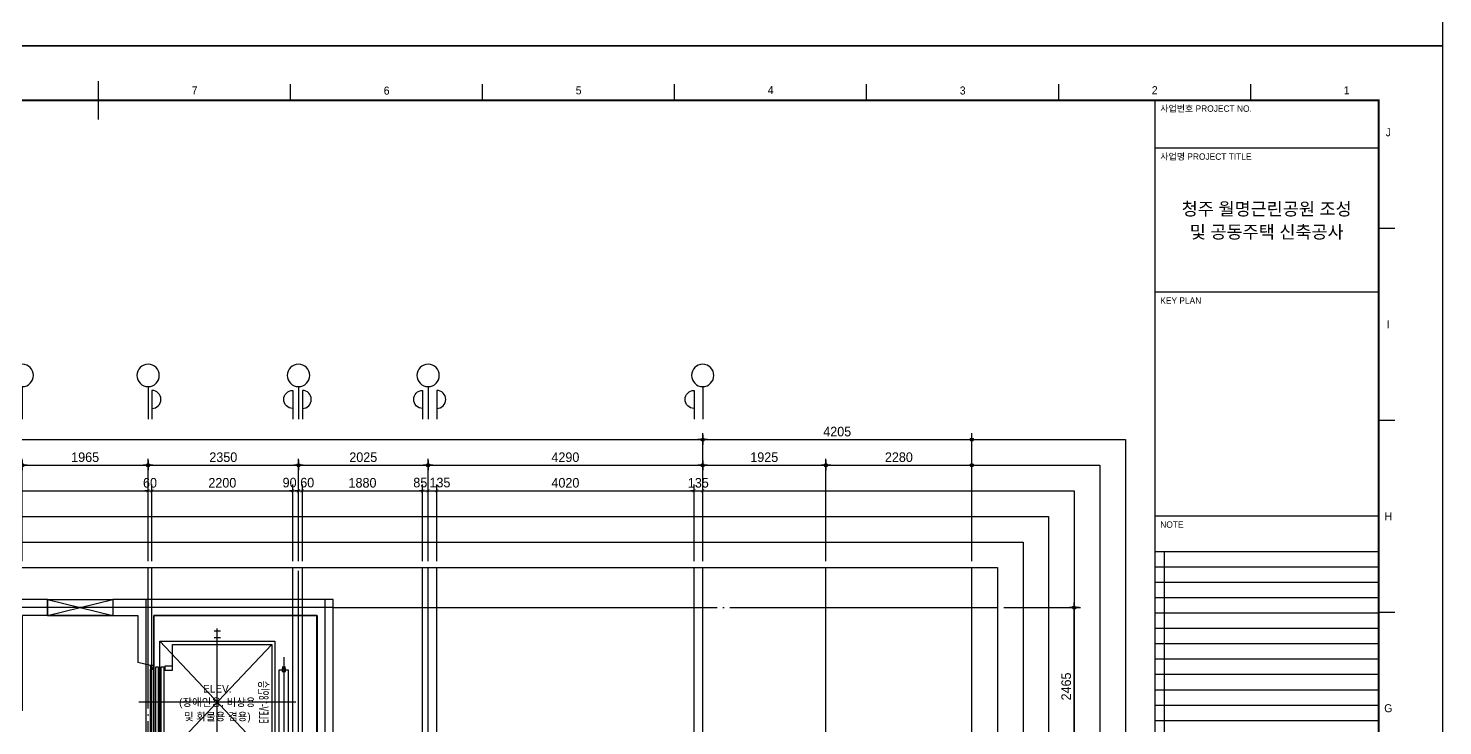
# Model space of a CAD drawing. Header units: millimetres. Extents: x 0 to 92204, y -190080 to 23760.
# Drawn here: x 70105 to 92204, y -141303 to -130405 of the extents above; entities that cross this region are included whole.
import ezdxf
from ezdxf.enums import TextEntityAlignment as Align
from ezdxf.xclip import XClip

# ---------------------------------------------------------------- set-up
doc = ezdxf.new("R2010")
doc.units = ezdxf.units.MM
doc.header["$LTSCALE"] = 100
doc.header["$XCLIPFRAME"] = 0
for name, pattern in [('AUDIT_D_220706163347-0', [0]), ('CEN', [62, 60, -1, 0, -1]), ('xr-101_102동-2F$0$HID', [2.3, 1.5, -0.8])]:
    doc.linetypes.add(name, pattern=pattern)
doc.layers.get('defpoints').update_dxf_attribs({"color": 139})
for name, color, linetype in [('A-STEEL', 4, 'Continuous'), ('A-치수', 7, 'AUDIT_D_220706163347-0'), ('AA-BORD-FORM', 7, 'Continuous'), ('AA-BORD-TEXT', 3, 'Continuous'), ('AA-XXXX-DIMS', 7, 'Continuous'), ('AA-XXXX-TEXT#LEV', 3, 'Continuous'), ('CEN_CON', 1, 'CEN'), ('CONC', 2, 'Continuous'), ('DIM', 7, 'AUDIT_D_220706163347-0'), ('ELE3_CON', 7, 'Continuous'), ('ELEV-ER', 4, 'Continuous'), ('ROM', 7, 'AUDIT_D_220706163347-0'), ('xr-101_102동-2F$0$AA-DWXM-DOOR(PS점검구)', 4, 'xr-101_102동-2F$0$HID'), ('창호-open', 4, 'Continuous')]:
    doc.layers.add(name, color=color, linetype=linetype)
doc.layers.add('AA-XXXX-MC', color=153, linetype='AUDIT_D_220706163347-0', plot=False)
doc.layers.add('xr-101_102동-2F$0$DEFPOINT', color=231, linetype='Continuous', plot=False)
doc.styles.add('HAUD01', font='Dotum.ttf')
doc.styles.add('xr-101_102동-2F$0$HAUD01', font='Dotum.ttf')
doc.styles.add('맑은고딕', font='malgun.ttf', dxfattribs={"width": 0.9})
doc.dimstyles.new('DIM-50', dxfattribs={"dimscale": 50, "dimtxt": 3, "dimasz": 1, "dimexe": 2, "dimexo": 2, "dimgap": 1, "dimtad": 1, "dimdec": 0, "dimzin": 0, "dimdsep": 46, "dimtxsty": '맑은고딕', "dimblk1": 'DIMDOT', "dimblk2": 'DIMDOT', "dimsah": 1, "dimcen": 0.09, "dimdle": 2, "dimclrd": 7, "dimclre": 7, "dimclrt": 3, "dimadec": 0, "dimazin": 0, "dimtfac": 1, "dimtdec": 0, "dimtix": 1, "dimtmove": 2, "dimatfit": 3, "dimldrblk": 'DIMDOT', "dimfxl": 1, "dimtolj": 1, "dimtzin": 0, "dimarcsym": 0})
doc.dimstyles.new('MCDIM-50', dxfattribs={"dimscale": 50, "dimtxt": 3, "dimasz": 1, "dimexe": 2, "dimexo": 2, "dimgap": 1, "dimtad": 1, "dimdec": 0, "dimzin": 0, "dimdsep": 46, "dimtxsty": '맑은고딕', "dimblk1": 'ARCHTICK', "dimblk2": 'ARCHTICK', "dimsah": 1, "dimcen": 0.09, "dimdle": 2, "dimclrd": 7, "dimclre": 7, "dimclrt": 3, "dimadec": 0, "dimazin": 0, "dimtfac": 1, "dimtdec": 0, "dimtix": 1, "dimtmove": 2, "dimatfit": 3, "dimldrblk": 'ARCHTICK', "dimfxl": 1, "dimtolj": 1, "dimtzin": 0, "dimarcsym": 0})

# ---------------------------------------------------------------- blocks, each defined once
blk = doc.blocks.new('AW 1000')
at = {"layer": 'defpoints'}
for p, q in [((-10, 150), (-10, 0)), ((1010, 150), (1010, 0))]:
    blk.add_line(p, q, dxfattribs=at)
blk = doc.blocks.new('ELE_17(비진입)')
at = {"layer": 'CONC', "extrusion": (0, 0, -1)}
for p, q in [((-570, -992), (-570, -1042)), ((570, -992), (570, -1042))]:
    blk.add_line(p, q, dxfattribs=at)
at = {"layer": 'defpoints'}
blk.add_lwpolyline([(-1350, 1558), (1350, 1558), (1350, -992), (-1350, -992)], close=True, dxfattribs=at)
at = {"layer": 'ELEV-ER', "extrusion": (0, 0, -1)}
for p, q in [((-500, 964), (-500, 1114)), ((-500, 1114), (500, 1114)), ((500, 1114), (500, 964)), ((-550, 1014), (-550, 1064)), ((-550, 1014), (-550, 1064)), ((-475, 1064), (-525, 1064)), ((-525, 1064), (-525, 1014)), ((-475, 1064), (-525, 1064)), ((-525, 1064), (-525, 1014)), ((-525, 1014), (-475, 1014)), ((-525, 1014), (-475, 1014)), ((500, 964), (-500, 964)), ((-475, 1014), (-475, 1064)), ((-475, 1014), (-475, 1064)), ((475, 1014), (475, 1064)), ((475, 1064), (525, 1064)), ((525, 1014), (475, 1014)), ((525, 1064), (525, 1014)), ((550, 1014), (550, 1064)), ((-950, -899), (900, 851)), ((950, -899), (-900, 851)), ((-1105, 50), (-1105, -50)), ((-1005, 50), (-1005, -50)), ((1005, 50), (1005, -50)), ((1105, 50), (1105, -50)), ((-560, -819), (-560, -699)), ((-500, -819), (-560, -819)), ((-560, -819), (-500, -819)), ((-500, -699), (-500, -819)), ((500, -819), (500, -699)), ((560, -819), (500, -819)), ((560, -699), (560, -819)), ((-570, -992), (-545, -992)), ((-570, -1042), (-555, -1042)), ((-515, -992), (515, -992)), ((-515, -1042), (515, -1042)), ((545, -992), (570, -992)), ((555, -1042), (570, -1042))]:
    blk.add_line(p, q, dxfattribs=at)
at = {"layer": 'ELEV-ER', "color": 1, "extrusion": (0, 0, -1)}
for p, q in [((0, 1230), (0, -1227)), ((700, 1039), (-700, 1039)), ((-1150, 0), (1150, 0))]:
    blk.add_line(p, q, dxfattribs=at)
at = {"layer": 'ELEV-ER', "extrusion": (0, 0, -1)}
for points in [[(950, 901), (950, -899), (-950, -899), (-950, 901)], [(542, -995), (518, -995), (518, -1039), (542, -1039), (542, -1027), (545, -1027), (545, -1042), (515, -1042), (515, -992), (545, -992), (545, -1007), (542, -1007)], [(-542, -995), (-518, -995), (-518, -1039), (-542, -1039), (-542, -1027), (-545, -1027), (-545, -1042), (-515, -1042), (-515, -992), (-545, -992), (-545, -1007), (-542, -1007)]]:
    blk.add_lwpolyline(points, close=True, dxfattribs=at)
blk.add_lwpolyline([(-500, -699), (-900, -699), (-900, 851), (900, 851), (900, -699), (500, -699)], dxfattribs=at)
at = {"layer": 'ELEV-ER'}
for points in [[(-550, -876), (550, -876), (550, -836), (-550, -836)], [(-555, -1042), (-545, -1042), (-545, -1032), (-555, -1032)], [(-550, -961), (550, -961), (550, -921), (-550, -921)], [(555, -1042), (545, -1042), (545, -1032), (555, -1032)]]:
    blk.add_lwpolyline(points, close=True, dxfattribs=at)
at = {"layer": 'defpoints', "extrusion": (0, 0, -1), "style": '맑은고딕', "text_generation_flag": 2, "width": 0.6}
blk.add_text('ELEV-18인승', height=150, dxfattribs=at).set_placement((0, 801), align=Align.TOP_CENTER)
blk = doc.blocks.new('A$C38A1636F')
at = {"layer": 'xr-101_102동-2F$0$AA-DWXM-DOOR(PS점검구)'}
for p, q in [((225, 0), (-225, 0)), ((-225, -30), (225, -30))]:
    blk.add_line(p, q, dxfattribs=at)
for points in [[(-250, 0), (-225, 0), (-225, -30), (-250, -30)], [(250, 0), (225, 0), (225, -30), (250, -30)], [(-210, -146), (-217, -117), (217, -1), (225, -30)]]:
    blk.add_lwpolyline(points, close=True, dxfattribs=at)
blk.add_arc((385, -21), 610, 180.8182, 189.0705, dxfattribs=at)
at = {"layer": 'xr-101_102동-2F$0$DEFPOINT', "style": 'xr-101_102동-2F$0$HAUD01'}
blk.add_text('500x1000', height=30, rotation=180, dxfattribs=at).set_placement((-3, 19), align=Align.MIDDLE_CENTER)
blk = doc.blocks.new('CO-106-MF', base_point=(321578, -11663))
at = {"layer": 'A-STEEL'}
for p, q in [((323418, -11663), (323418, -9113)), ((323448, -10033), (323448, -9113)), ((327628, -10033), (327628, -9113)), ((327658, -10063), (327658, -9113)), ((329458, -10063), (329458, -9213)), ((329488, -10033), (329488, -9213)), ((331858, -10033), (331858, -9213)), ((331888, -11663), (331888, -9213)), ((352678, -11663), (352678, -9113)), ((352708, -10033), (352708, -9113)), ((356888, -10033), (356888, -9113)), ((356918, -10063), (356918, -9113)), ((358718, -10063), (358718, -9213)), ((358748, -10033), (358748, -9213)), ((361118, -10033), (361118, -9213)), ((361148, -11663), (361148, -9213)), ((323448, -10033), (327628, -10033)), ((323448, -10063), (327658, -10063)), ((323448, -11663), (323448, -10063)), ((331858, -10063), (329458, -10063)), ((331858, -10033), (329488, -10033)), ((331858, -11663), (331858, -10063)), ((352708, -10033), (356888, -10033)), ((352708, -10063), (356918, -10063)), ((352708, -11663), (352708, -10063)), ((361118, -10063), (358718, -10063)), ((361118, -10033), (358748, -10033)), ((361118, -11663), (361118, -10063))]:
    blk.add_line(p, q, dxfattribs=at)
at = {"layer": 'CEN_CON'}
for p, q in [((332508, -6138), (321958, -6138)), ((322083, -9113), (322083, -6013)), ((327533, -9113), (327533, -6013)), ((329583, -6013), (329583, -9213)), ((332383, -9213), (332383, -6013)), ((361768, -6138), (351218, -6138)), ((351343, -9113), (351343, -6013)), ((356793, -9113), (356793, -6013)), ((358843, -6013), (358843, -9213)), ((361643, -9213), (361643, -6013)), ((332258, -8728), (333398, -8728)), ((361518, -8728), (362658, -8728)), ((327658, -8988), (321958, -8988)), ((323433, -11663), (323433, -8988)), ((327643, -10063), (327643, -8988)), ((356918, -8988), (351218, -8988)), ((352693, -11663), (352693, -8988)), ((356903, -10063), (356903, -8988)), ((329458, -9088), (332508, -9088)), ((329473, -10063), (329473, -9088)), ((331873, -11663), (331873, -9088)), ((358718, -9088), (361768, -9088)), ((358733, -10063), (358733, -9088)), ((361133, -11663), (361133, -9088)), ((323418, -10048), (327658, -10048)), ((331888, -10048), (329458, -10048)), ((352678, -10048), (356918, -10048)), ((361148, -10048), (358718, -10048))]:
    blk.add_line(p, q, dxfattribs=at)
at = {"layer": 'CONC'}
for p, q in [((321958, -8603), (321958, -6013)), ((322408, -6013), (321958, -6013)), ((322408, -6013), (322408, -6263)), ((323328, -6013), (323328, -6263)), ((328048, -6013), (323328, -6013)), ((328048, -6013), (328048, -6263)), ((332508, -6013), (329068, -6013)), ((329068, -6013), (329068, -6263)), ((332508, -8603), (332508, -6013)), ((351218, -8603), (351218, -6013)), ((351668, -6013), (351218, -6013)), ((351668, -6013), (351668, -6263)), ((352588, -6013), (352588, -6263)), ((357308, -6013), (352588, -6013)), ((357308, -6013), (357308, -6263)), ((361768, -6013), (358328, -6013)), ((358328, -6013), (358328, -6263)), ((361768, -8603), (361768, -6013)), ((322208, -8863), (322208, -6263)), ((322408, -6263), (322208, -6263)), ((327408, -6263), (323328, -6263)), ((327408, -7743), (327408, -6263)), ((327658, -7743), (327658, -6263)), ((328048, -6263), (327658, -6263)), ((329068, -6263), (329458, -6263)), ((329458, -6263), (329458, -6993)), ((329708, -7043), (329708, -6263)), ((329708, -6263), (332258, -6263)), ((332258, -6263), (332258, -8963)), ((351468, -8863), (351468, -6263)), ((351668, -6263), (351468, -6263)), ((356668, -6263), (352588, -6263)), ((356668, -7743), (356668, -6263)), ((356918, -7743), (356918, -6263)), ((357308, -6263), (356918, -6263)), ((358328, -6263), (358718, -6263)), ((358718, -6263), (358718, -6993)), ((358968, -7043), (358968, -6263)), ((358968, -6263), (361518, -6263)), ((361518, -6263), (361518, -8963)), ((329658, -7043), (329458, -6993)), ((358918, -7043), (358718, -6993)), ((327658, -7743), (327408, -7743)), ((356918, -7743), (356668, -7743)), ((329658, -8183), (329458, -8233)), ((329458, -8233), (329458, -9213)), ((329708, -8963), (329708, -8183)), ((358918, -8183), (358718, -8233)), ((358718, -8233), (358718, -9213)), ((358968, -8963), (358968, -8183)), ((333098, -8603), (332508, -8603)), ((362358, -8603), (361768, -8603)), ((327658, -8863), (322208, -8863)), ((327658, -9113), (327658, -8863)), ((332258, -8963), (329708, -8963)), ((332508, -9213), (332508, -8853)), ((332508, -8853), (333098, -8853)), ((356918, -8863), (351468, -8863)), ((356918, -9113), (356918, -8863)), ((361518, -8963), (358968, -8963)), ((361768, -9213), (361768, -8853)), ((361768, -8853), (362358, -8853)), ((327658, -9113), (322208, -9113)), ((329458, -9213), (332508, -9213)), ((356918, -9113), (351468, -9113)), ((358718, -9213), (361768, -9213))]:
    blk.add_line(p, q, dxfattribs=at)
at = {"layer": 'ELE3_CON'}
for p, q in [((357308, -6013), (358328, -6013)), ((322408, -6263), (323328, -6263)), ((328048, -6263), (329068, -6263)), ((351668, -6263), (352588, -6263)), ((357308, -6263), (358328, -6263))]:
    blk.add_line(p, q, dxfattribs=at)
at = {"xscale": -1, "rotation": 270}
for p in [(330699, -7613), (359959, -7613)]:
    blk.add_blockref('ELE_17(비진입)', p, dxfattribs=at)
at = {"layer": 'AA-XXXX-TEXT#LEV'}
for p in [(325553, -10033), (330673, -10033), (354813, -10033), (359933, -10033)]:
    blk.add_blockref('A$C38A1636F', p, dxfattribs=at)
for p, rotation in [((323418, -10863), 90), ((331888, -10863), 270), ((352678, -10863), 90), ((361148, -10863), 270)]:
    blk.add_blockref('A$C38A1636F', p, dxfattribs=dict(at, rotation=rotation))
at = {"layer": 'CONC'}
for p in [(328058, -6163), (357318, -6163)]:
    blk.add_blockref('AW 1000', p, dxfattribs=at)
blk = doc.blocks.new('DIMDOT')
at = {"layer": 'AA-XXXX-DIMS'}
for p, q in [((-1.5, 0), (1.5, 0)), ((0, -1.5), (0, 1.5))]:
    blk.add_line(p, q, dxfattribs=at)
for radius in [0.5, 0.25]:
    blk.add_circle((0, 0), radius, dxfattribs=at)
blk = doc.blocks.new('*D2593')
at = {"layer": 'defpoints', "color": 0, "transparency": 16777216}
for p in [(35093, -163218), (36293, -163218), (35093, -165683)]:
    blk.add_point(p, dxfattribs=at)
at = {"layer": 'DIM', "color": 7, "lineweight": -2, "transparency": 16777216}
for p, q in [((35193, -163218), (36393, -163218)), ((36293, -165633), (36293, -163268)), ((35193, -165683), (36393, -165683))]:
    blk.add_line(p, q, dxfattribs=at)
at = {"layer": 'DIM', "color": 7, "lineweight": -2, "transparency": 16777216, "xscale": 50, "yscale": 50, "zscale": 50}
for p, rotation in [((36293, -163218), 90), ((36293, -165683), 270)]:
    blk.add_blockref('DIMDOT', p, dxfattribs=dict(at, rotation=rotation))
at = {"layer": 'DIM', "color": 3, "transparency": 16777216, "insert": (36168, -164450), "char_height": 150, "attachment_point": 5, "rotation": 90, "style": 'HAUD01'}
blk.add_mtext('\\A1;2465', dxfattribs=at)
blk = doc.blocks.new('중심')
at = {"layer": 'DIM'}
blk.add_line((-350, 0), (0, 0), dxfattribs=at)
blk.add_circle((-470, 0), 120, dxfattribs=at)
blk = doc.blocks.new('*D2680')
at = {"layer": 'defpoints', "color": 0, "transparency": 16777216}
for p in [(21823, -160993), (19858, -162593), (21823, -162593)]:
    blk.add_point(p, dxfattribs=at)
at = {"layer": 'DIM', "color": 7, "lineweight": -2, "transparency": 16777216}
for p, q in [((19858, -162493), (19858, -160893)), ((19908, -160993), (21773, -160993)), ((21823, -162493), (21823, -160893))]:
    blk.add_line(p, q, dxfattribs=at)
at = {"layer": 'DIM', "color": 7, "lineweight": -2, "transparency": 16777216, "xscale": 50, "yscale": 50, "zscale": 50, "rotation": 180}
blk.add_blockref('DIMDOT', (19858, -160993), dxfattribs=at)
at = {"layer": 'DIM', "color": 7, "lineweight": -2, "transparency": 16777216, "xscale": 50, "yscale": 50, "zscale": 50}
blk.add_blockref('DIMDOT', (21823, -160993), dxfattribs=at)
at = {"layer": 'DIM', "color": 3, "transparency": 16777216, "insert": (20840, -160868), "char_height": 150, "attachment_point": 5, "style": 'HAUD01'}
blk.add_mtext('\\A1;1965', dxfattribs=at)
blk = doc.blocks.new('*D2681')
at = {"layer": 'defpoints', "color": 0, "transparency": 16777216}
for p in [(24173, -160993), (21823, -162593), (24173, -162593)]:
    blk.add_point(p, dxfattribs=at)
at = {"layer": 'DIM', "color": 7, "lineweight": -2, "transparency": 16777216}
for p, q in [((21823, -162493), (21823, -160893)), ((21873, -160993), (24123, -160993)), ((24173, -162493), (24173, -160893))]:
    blk.add_line(p, q, dxfattribs=at)
at = {"layer": 'DIM', "color": 7, "lineweight": -2, "transparency": 16777216, "xscale": 50, "yscale": 50, "zscale": 50, "rotation": 180}
blk.add_blockref('DIMDOT', (21823, -160993), dxfattribs=at)
at = {"layer": 'DIM', "color": 7, "lineweight": -2, "transparency": 16777216, "xscale": 50, "yscale": 50, "zscale": 50}
blk.add_blockref('DIMDOT', (24173, -160993), dxfattribs=at)
at = {"layer": 'DIM', "color": 3, "transparency": 16777216, "insert": (22998, -160868), "char_height": 150, "attachment_point": 5, "style": 'HAUD01'}
blk.add_mtext('\\A1;2350', dxfattribs=at)
blk = doc.blocks.new('*D2682')
at = {"layer": 'defpoints', "color": 0, "transparency": 16777216}
for p in [(26198, -160993), (24173, -162593), (26198, -162593)]:
    blk.add_point(p, dxfattribs=at)
at = {"layer": 'DIM', "color": 7, "lineweight": -2, "transparency": 16777216}
for p, q in [((24173, -162493), (24173, -160893)), ((24223, -160993), (26148, -160993)), ((26198, -162493), (26198, -160893))]:
    blk.add_line(p, q, dxfattribs=at)
at = {"layer": 'DIM', "color": 7, "lineweight": -2, "transparency": 16777216, "xscale": 50, "yscale": 50, "zscale": 50, "rotation": 180}
blk.add_blockref('DIMDOT', (24173, -160993), dxfattribs=at)
at = {"layer": 'DIM', "color": 7, "lineweight": -2, "transparency": 16777216, "xscale": 50, "yscale": 50, "zscale": 50}
blk.add_blockref('DIMDOT', (26198, -160993), dxfattribs=at)
at = {"layer": 'DIM', "color": 3, "transparency": 16777216, "insert": (25185, -160868), "char_height": 150, "attachment_point": 5, "style": 'HAUD01'}
blk.add_mtext('\\A1;2025', dxfattribs=at)
blk = doc.blocks.new('*D2683')
at = {"layer": 'defpoints', "color": 0, "transparency": 16777216}
for p in [(30488, -160993), (26198, -162593), (30488, -162593)]:
    blk.add_point(p, dxfattribs=at)
at = {"layer": 'DIM', "color": 7, "lineweight": -2, "transparency": 16777216}
for p, q in [((26198, -162493), (26198, -160893)), ((26248, -160993), (30438, -160993)), ((30488, -162493), (30488, -160893))]:
    blk.add_line(p, q, dxfattribs=at)
at = {"layer": 'DIM', "color": 7, "lineweight": -2, "transparency": 16777216, "xscale": 50, "yscale": 50, "zscale": 50, "rotation": 180}
blk.add_blockref('DIMDOT', (26198, -160993), dxfattribs=at)
at = {"layer": 'DIM', "color": 7, "lineweight": -2, "transparency": 16777216, "xscale": 50, "yscale": 50, "zscale": 50}
blk.add_blockref('DIMDOT', (30488, -160993), dxfattribs=at)
at = {"layer": 'DIM', "color": 3, "transparency": 16777216, "insert": (28343, -160868), "char_height": 150, "attachment_point": 5, "style": 'HAUD01'}
blk.add_mtext('\\A1;4290', dxfattribs=at)
blk = doc.blocks.new('*D2684')
at = {"layer": 'defpoints', "color": 0, "transparency": 16777216}
for p in [(32413, -160993), (30488, -162593), (32413, -162593)]:
    blk.add_point(p, dxfattribs=at)
at = {"layer": 'DIM', "color": 7, "lineweight": -2, "transparency": 16777216}
for p, q in [((30488, -162493), (30488, -160893)), ((30538, -160993), (32363, -160993)), ((32413, -162493), (32413, -160893))]:
    blk.add_line(p, q, dxfattribs=at)
at = {"layer": 'DIM', "color": 7, "lineweight": -2, "transparency": 16777216, "xscale": 50, "yscale": 50, "zscale": 50, "rotation": 180}
blk.add_blockref('DIMDOT', (30488, -160993), dxfattribs=at)
at = {"layer": 'DIM', "color": 7, "lineweight": -2, "transparency": 16777216, "xscale": 50, "yscale": 50, "zscale": 50}
blk.add_blockref('DIMDOT', (32413, -160993), dxfattribs=at)
at = {"layer": 'DIM', "color": 3, "transparency": 16777216, "insert": (31450, -160868), "char_height": 150, "attachment_point": 5, "style": 'HAUD01'}
blk.add_mtext('\\A1;1925', dxfattribs=at)
blk = doc.blocks.new('*D2685')
at = {"layer": 'defpoints', "color": 0, "transparency": 16777216}
for p in [(34693, -160993), (32413, -162593), (34693, -162593)]:
    blk.add_point(p, dxfattribs=at)
at = {"layer": 'DIM', "color": 7, "lineweight": -2, "transparency": 16777216}
for p, q in [((32413, -162493), (32413, -160893)), ((32463, -160993), (34643, -160993)), ((34693, -162493), (34693, -160893))]:
    blk.add_line(p, q, dxfattribs=at)
at = {"layer": 'DIM', "color": 7, "lineweight": -2, "transparency": 16777216, "xscale": 50, "yscale": 50, "zscale": 50, "rotation": 180}
blk.add_blockref('DIMDOT', (32413, -160993), dxfattribs=at)
at = {"layer": 'DIM', "color": 7, "lineweight": -2, "transparency": 16777216, "xscale": 50, "yscale": 50, "zscale": 50}
blk.add_blockref('DIMDOT', (34693, -160993), dxfattribs=at)
at = {"layer": 'DIM', "color": 3, "transparency": 16777216, "insert": (33553, -160868), "char_height": 150, "attachment_point": 5, "style": 'HAUD01'}
blk.add_mtext('\\A1;2280', dxfattribs=at)
blk = doc.blocks.new('*D2686')
at = {"layer": 'defpoints', "color": 0, "transparency": 16777216}
for p in [(34693, -160593), (30488, -162593), (34693, -162593)]:
    blk.add_point(p, dxfattribs=at)
at = {"layer": 'DIM', "color": 7, "lineweight": -2, "transparency": 16777216}
for p, q in [((30488, -162493), (30488, -160493)), ((30538, -160593), (34643, -160593)), ((34693, -162493), (34693, -160493))]:
    blk.add_line(p, q, dxfattribs=at)
at = {"layer": 'DIM', "color": 7, "lineweight": -2, "transparency": 16777216, "xscale": 50, "yscale": 50, "zscale": 50, "rotation": 180}
blk.add_blockref('DIMDOT', (30488, -160593), dxfattribs=at)
at = {"layer": 'DIM', "color": 7, "lineweight": -2, "transparency": 16777216, "xscale": 50, "yscale": 50, "zscale": 50}
blk.add_blockref('DIMDOT', (34693, -160593), dxfattribs=at)
at = {"layer": 'DIM', "color": 3, "transparency": 16777216, "insert": (32590, -160468), "char_height": 150, "attachment_point": 5, "style": 'HAUD01'}
blk.add_mtext('\\A1;4205', dxfattribs=at)
blk = doc.blocks.new('*D2687')
at = {"layer": 'defpoints', "color": 0, "transparency": 16777216}
for p in [(30488, -160593), (5228, -162593), (30488, -162593)]:
    blk.add_point(p, dxfattribs=at)
at = {"layer": 'DIM', "color": 7, "lineweight": -2, "transparency": 16777216}
for p, q in [((5228, -162493), (5228, -160493)), ((5278, -160593), (30438, -160593)), ((30488, -162493), (30488, -160493))]:
    blk.add_line(p, q, dxfattribs=at)
at = {"layer": 'DIM', "color": 7, "lineweight": -2, "transparency": 16777216, "xscale": 50, "yscale": 50, "zscale": 50, "rotation": 180}
blk.add_blockref('DIMDOT', (5228, -160593), dxfattribs=at)
at = {"layer": 'DIM', "color": 7, "lineweight": -2, "transparency": 16777216, "xscale": 50, "yscale": 50, "zscale": 50}
blk.add_blockref('DIMDOT', (30488, -160593), dxfattribs=at)
at = {"layer": 'DIM', "color": 3, "transparency": 16777216, "insert": (17858, -160468), "char_height": 150, "attachment_point": 5, "style": 'HAUD01'}
blk.add_mtext('\\A1;25260', dxfattribs=at)
blk = doc.blocks.new('_ArchTick')
at = {"color": 0, "linetype": 'ByBlock', "const_width": 0.15}
blk.add_lwpolyline([(-0.5, -0.5), (0.5, 0.5)], dxfattribs=at)
blk = doc.blocks.new('*D2700')
at = {"layer": 'defpoints', "color": 0, "linetype": 'ByBlock', "transparency": 16777216}
for p in [(21883, -161393), (21823, -162593), (21883, -162593)]:
    blk.add_point(p, dxfattribs=at)
at = {"layer": 'DIM', "color": 7, "linetype": 'ByBlock', "lineweight": -2, "transparency": 16777216}
for p, q in [((21823, -162493), (21823, -161293)), ((21883, -162493), (21883, -161293)), ((21823, -161393), (21773, -161393)), ((21823, -161393), (21883, -161393)), ((21883, -161393), (21933, -161393))]:
    blk.add_line(p, q, dxfattribs=at)
at = {"layer": 'DIM', "color": 7, "linetype": 'ByBlock', "lineweight": -2, "transparency": 16777216, "xscale": 50, "yscale": 50, "zscale": 50}
blk.add_blockref('_ArchTick', (21823, -161393), dxfattribs=at)
at = {"layer": 'DIM', "color": 7, "linetype": 'ByBlock', "lineweight": -2, "transparency": 16777216, "xscale": 50, "yscale": 50, "zscale": 50, "rotation": 180}
blk.add_blockref('_ArchTick', (21883, -161393), dxfattribs=at)
at = {"layer": 'DIM', "color": 3, "linetype": 'ByBlock', "transparency": 16777216, "insert": (21853, -161268), "char_height": 150, "attachment_point": 5, "style": 'HAUD01'}
blk.add_mtext('\\A1;60', dxfattribs=at)
blk = doc.blocks.new('*D2701')
at = {"layer": 'defpoints', "color": 0, "linetype": 'ByBlock', "transparency": 16777216}
for p in [(24083, -161393), (21883, -162593), (24083, -162593)]:
    blk.add_point(p, dxfattribs=at)
at = {"layer": 'DIM', "color": 7, "linetype": 'ByBlock', "lineweight": -2, "transparency": 16777216}
for p, q in [((21883, -162493), (21883, -161293)), ((24083, -162493), (24083, -161293)), ((21783, -161393), (24183, -161393))]:
    blk.add_line(p, q, dxfattribs=at)
at = {"layer": 'DIM', "color": 7, "linetype": 'ByBlock', "lineweight": -2, "transparency": 16777216, "xscale": 50, "yscale": 50, "zscale": 50, "rotation": 180}
blk.add_blockref('_ArchTick', (21883, -161393), dxfattribs=at)
at = {"layer": 'DIM', "color": 7, "linetype": 'ByBlock', "lineweight": -2, "transparency": 16777216, "xscale": 50, "yscale": 50, "zscale": 50}
blk.add_blockref('_ArchTick', (24083, -161393), dxfattribs=at)
at = {"layer": 'DIM', "color": 3, "linetype": 'ByBlock', "transparency": 16777216, "insert": (22983, -161268), "char_height": 150, "attachment_point": 5, "style": 'HAUD01'}
blk.add_mtext('\\A1;2200', dxfattribs=at)
blk = doc.blocks.new('*D2702')
at = {"layer": 'defpoints', "color": 0, "linetype": 'ByBlock', "transparency": 16777216}
for p in [(24173, -161393), (24083, -162593), (24173, -162593)]:
    blk.add_point(p, dxfattribs=at)
at = {"layer": 'DIM', "color": 7, "linetype": 'ByBlock', "lineweight": -2, "transparency": 16777216}
for p, q in [((24083, -162493), (24083, -161293)), ((24173, -162493), (24173, -161293)), ((24083, -161393), (24033, -161393)), ((24083, -161393), (24173, -161393)), ((24173, -161393), (24223, -161393))]:
    blk.add_line(p, q, dxfattribs=at)
at = {"layer": 'DIM', "color": 7, "linetype": 'ByBlock', "lineweight": -2, "transparency": 16777216, "xscale": 50, "yscale": 50, "zscale": 50}
blk.add_blockref('_ArchTick', (24083, -161393), dxfattribs=at)
at = {"layer": 'DIM', "color": 7, "linetype": 'ByBlock', "lineweight": -2, "transparency": 16777216, "xscale": 50, "yscale": 50, "zscale": 50, "rotation": 180}
blk.add_blockref('_ArchTick', (24173, -161393), dxfattribs=at)
at = {"layer": 'DIM', "color": 3, "linetype": 'ByBlock', "transparency": 16777216, "insert": (24034, -161265), "char_height": 150, "attachment_point": 5, "style": 'HAUD01'}
blk.add_mtext('\\A1;90', dxfattribs=at)
blk = doc.blocks.new('*D2703')
at = {"layer": 'defpoints', "color": 0, "linetype": 'ByBlock', "transparency": 16777216}
for p in [(24233, -161393), (24173, -162593), (24233, -162593)]:
    blk.add_point(p, dxfattribs=at)
at = {"layer": 'DIM', "color": 7, "linetype": 'ByBlock', "lineweight": -2, "transparency": 16777216}
for p, q in [((24173, -162493), (24173, -161293)), ((24233, -162493), (24233, -161293)), ((24173, -161393), (24123, -161393)), ((24173, -161393), (24233, -161393)), ((24233, -161393), (24283, -161393))]:
    blk.add_line(p, q, dxfattribs=at)
at = {"layer": 'DIM', "color": 7, "linetype": 'ByBlock', "lineweight": -2, "transparency": 16777216, "xscale": 50, "yscale": 50, "zscale": 50}
blk.add_blockref('_ArchTick', (24173, -161393), dxfattribs=at)
at = {"layer": 'DIM', "color": 7, "linetype": 'ByBlock', "lineweight": -2, "transparency": 16777216, "xscale": 50, "yscale": 50, "zscale": 50, "rotation": 180}
blk.add_blockref('_ArchTick', (24233, -161393), dxfattribs=at)
at = {"layer": 'DIM', "color": 3, "linetype": 'ByBlock', "transparency": 16777216, "insert": (24309, -161265), "char_height": 150, "attachment_point": 5, "style": 'HAUD01'}
blk.add_mtext('\\A1;60', dxfattribs=at)
blk = doc.blocks.new('*D2704')
at = {"layer": 'defpoints', "color": 0, "linetype": 'ByBlock', "transparency": 16777216}
for p in [(26113, -161393), (24233, -162593), (26113, -162593)]:
    blk.add_point(p, dxfattribs=at)
at = {"layer": 'DIM', "color": 7, "linetype": 'ByBlock', "lineweight": -2, "transparency": 16777216}
for p, q in [((24233, -162493), (24233, -161293)), ((26113, -162493), (26113, -161293)), ((24133, -161393), (26213, -161393))]:
    blk.add_line(p, q, dxfattribs=at)
at = {"layer": 'DIM', "color": 7, "linetype": 'ByBlock', "lineweight": -2, "transparency": 16777216, "xscale": 50, "yscale": 50, "zscale": 50, "rotation": 180}
blk.add_blockref('_ArchTick', (24233, -161393), dxfattribs=at)
at = {"layer": 'DIM', "color": 7, "linetype": 'ByBlock', "lineweight": -2, "transparency": 16777216, "xscale": 50, "yscale": 50, "zscale": 50}
blk.add_blockref('_ArchTick', (26113, -161393), dxfattribs=at)
at = {"layer": 'DIM', "color": 3, "linetype": 'ByBlock', "transparency": 16777216, "insert": (25173, -161268), "char_height": 150, "attachment_point": 5, "style": 'HAUD01'}
blk.add_mtext('\\A1;1880', dxfattribs=at)
blk = doc.blocks.new('*D2705')
at = {"layer": 'defpoints', "color": 0, "linetype": 'ByBlock', "transparency": 16777216}
for p in [(26198, -161393), (26113, -162593), (26198, -162593)]:
    blk.add_point(p, dxfattribs=at)
at = {"layer": 'DIM', "color": 7, "linetype": 'ByBlock', "lineweight": -2, "transparency": 16777216}
for p, q in [((26113, -162493), (26113, -161293)), ((26198, -162493), (26198, -161293)), ((26113, -161393), (26063, -161393)), ((26113, -161393), (26198, -161393)), ((26198, -161393), (26248, -161393))]:
    blk.add_line(p, q, dxfattribs=at)
at = {"layer": 'DIM', "color": 7, "linetype": 'ByBlock', "lineweight": -2, "transparency": 16777216, "xscale": 50, "yscale": 50, "zscale": 50}
blk.add_blockref('_ArchTick', (26113, -161393), dxfattribs=at)
at = {"layer": 'DIM', "color": 7, "linetype": 'ByBlock', "lineweight": -2, "transparency": 16777216, "xscale": 50, "yscale": 50, "zscale": 50, "rotation": 180}
blk.add_blockref('_ArchTick', (26198, -161393), dxfattribs=at)
at = {"layer": 'DIM', "color": 3, "linetype": 'ByBlock', "transparency": 16777216, "insert": (26076, -161265), "char_height": 150, "attachment_point": 5, "style": 'HAUD01'}
blk.add_mtext('\\A1;85', dxfattribs=at)
blk = doc.blocks.new('*D2706')
at = {"layer": 'defpoints', "color": 0, "linetype": 'ByBlock', "transparency": 16777216}
for p in [(26333, -161393), (26198, -162593), (26333, -162593)]:
    blk.add_point(p, dxfattribs=at)
at = {"layer": 'DIM', "color": 7, "linetype": 'ByBlock', "lineweight": -2, "transparency": 16777216}
for p, q in [((26198, -162493), (26198, -161293)), ((26333, -162493), (26333, -161293)), ((26098, -161393), (26433, -161393))]:
    blk.add_line(p, q, dxfattribs=at)
at = {"layer": 'DIM', "color": 7, "linetype": 'ByBlock', "lineweight": -2, "transparency": 16777216, "xscale": 50, "yscale": 50, "zscale": 50, "rotation": 180}
blk.add_blockref('_ArchTick', (26198, -161393), dxfattribs=at)
at = {"layer": 'DIM', "color": 7, "linetype": 'ByBlock', "lineweight": -2, "transparency": 16777216, "xscale": 50, "yscale": 50, "zscale": 50}
blk.add_blockref('_ArchTick', (26333, -161393), dxfattribs=at)
at = {"layer": 'DIM', "color": 3, "linetype": 'ByBlock', "transparency": 16777216, "insert": (26383, -161265), "char_height": 150, "attachment_point": 5, "style": 'HAUD01'}
blk.add_mtext('\\A1;135', dxfattribs=at)
blk = doc.blocks.new('*D2707')
at = {"layer": 'defpoints', "color": 0, "linetype": 'ByBlock', "transparency": 16777216}
for p in [(30353, -161393), (26333, -162593), (30353, -162593)]:
    blk.add_point(p, dxfattribs=at)
at = {"layer": 'DIM', "color": 7, "linetype": 'ByBlock', "lineweight": -2, "transparency": 16777216}
for p, q in [((26333, -162493), (26333, -161293)), ((30353, -162493), (30353, -161293)), ((26233, -161393), (30453, -161393))]:
    blk.add_line(p, q, dxfattribs=at)
at = {"layer": 'DIM', "color": 7, "linetype": 'ByBlock', "lineweight": -2, "transparency": 16777216, "xscale": 50, "yscale": 50, "zscale": 50, "rotation": 180}
blk.add_blockref('_ArchTick', (26333, -161393), dxfattribs=at)
at = {"layer": 'DIM', "color": 7, "linetype": 'ByBlock', "lineweight": -2, "transparency": 16777216, "xscale": 50, "yscale": 50, "zscale": 50}
blk.add_blockref('_ArchTick', (30353, -161393), dxfattribs=at)
at = {"layer": 'DIM', "color": 3, "linetype": 'ByBlock', "transparency": 16777216, "insert": (28343, -161268), "char_height": 150, "attachment_point": 5, "style": 'HAUD01'}
blk.add_mtext('\\A1;4020', dxfattribs=at)
blk = doc.blocks.new('*D2708')
at = {"layer": 'defpoints', "color": 0, "linetype": 'ByBlock', "transparency": 16777216}
for p in [(30488, -161393), (30353, -162593), (30488, -162593)]:
    blk.add_point(p, dxfattribs=at)
at = {"layer": 'DIM', "color": 7, "linetype": 'ByBlock', "lineweight": -2, "transparency": 16777216}
for p, q in [((30353, -162493), (30353, -161293)), ((30488, -162493), (30488, -161293)), ((30353, -161393), (30303, -161393)), ((30353, -161393), (30488, -161393)), ((30488, -161393), (30538, -161393))]:
    blk.add_line(p, q, dxfattribs=at)
at = {"layer": 'DIM', "color": 7, "linetype": 'ByBlock', "lineweight": -2, "transparency": 16777216, "xscale": 50, "yscale": 50, "zscale": 50}
blk.add_blockref('_ArchTick', (30353, -161393), dxfattribs=at)
at = {"layer": 'DIM', "color": 7, "linetype": 'ByBlock', "lineweight": -2, "transparency": 16777216, "xscale": 50, "yscale": 50, "zscale": 50, "rotation": 180}
blk.add_blockref('_ArchTick', (30488, -161393), dxfattribs=at)
at = {"layer": 'DIM', "color": 3, "linetype": 'ByBlock', "transparency": 16777216, "insert": (30420, -161268), "char_height": 150, "attachment_point": 5, "style": 'HAUD01'}
blk.add_mtext('\\A1;135', dxfattribs=at)
blk = doc.blocks.new('XR-FORM 청주월명')
at = {"layer": 'AA-BORD-FORM', "color": 2}
for p, q in [((421, 571), (421, 583)), ((481, 577), (481, 582)), ((541, 577), (541, 582)), ((601, 577), (601, 582)), ((661, 577), (661, 582)), ((721, 577), (721, 582)), ((781, 577), (781, 582)), ((751, 577), (751, 17)), ((821, 537), (826, 537)), ((821, 477), (826, 477)), ((821, 417), (826, 417))]:
    blk.add_line(p, q, dxfattribs=at)
at = {"layer": 'AA-BORD-FORM', "color": 3}
for p, q in [((821, 562), (751, 562)), ((821, 517), (751, 517)), ((821, 447), (751, 447))]:
    blk.add_line(p, q, dxfattribs=at)
at = {"layer": 'AA-BORD-FORM', "color": 1}
blk.add_lwpolyline([(0, 0), (841, 0), (841, 594), (0, 594)], close=True, dxfattribs=at)
at = {"layer": 'AA-BORD-FORM', "color": 2, "const_width": 0.682}
blk.add_lwpolyline([(21, 17), (21, 577), (821, 577), (821, 17)], close=True, dxfattribs=at)
at = {"layer": 'defpoints'}
for p, q in [((751, 436), (821, 436)), ((754, 436), (754, 292)), ((751, 431.2), (821, 431.2)), ((751, 426.4), (821, 426.4)), ((751, 421.6), (821, 421.6)), ((751, 416.8), (821, 416.8)), ((751, 412), (821, 412)), ((751, 407.2), (821, 407.2)), ((751, 402.4), (821, 402.4)), ((751, 397.6), (821, 397.6)), ((751, 392.8), (821, 392.8)), ((751, 388), (821, 388)), ((751, 383.2), (821, 383.2))]:
    blk.add_line(p, q, dxfattribs=at)
at = {"layer": 'AA-BORD-TEXT', "color": 7, "style": 'HAUD01'}
for s, p in [('7', (451, 580.1)), ('6', (511, 580.02)), ('5', (571, 580.09)), ('4', (631, 580.19)), ('3', (691, 580.06)), ('2', (751, 580.16)), ('1', (811, 580.12)), ('J', (824, 567)), ('I', (824, 507)), ('H', (824, 447)), ('G', (824, 387))]:
    blk.add_text(s, height=2.5, dxfattribs=at).set_placement(p, align=Align.MIDDLE_CENTER)
at = {"layer": 'AA-BORD-TEXT', "color": 3, "style": 'HAUD01'}
for s, p in [('사업번호 PROJECT NO.', (752.75, 573.4)), ('사업명 PROJECT TITLE', (752.75, 558.4)), ('KEY PLAN', (752.75, 513.4)), ('NOTE', (752.75, 443.4))]:
    blk.add_text(s, height=2, rotation=360, dxfattribs=at).set_placement(p)
for s, rotation, p in [('청주 월명근린공원 조성', 360, (786, 543.05)), ('및 공동주택 신축공사', 0, (786, 535.85))]:
    blk.add_text(s, height=4, rotation=rotation, dxfattribs=at).set_placement(p, align=Align.MIDDLE_CENTER)
blk = doc.blocks.new('DIM-1108')
at = {"layer": 'DIM'}
for points in [[(21883, -160104.5, 1), (21883, -159824.5), (21883, -160274.5)], [(24083, -160104.5, -1), (24083, -159824.5), (24083, -160274.5)], [(24233, -160104.5, 1), (24233, -159824.5), (24233, -160274.5)], [(26113, -160104.5, -1), (26113, -159824.5), (26113, -160274.5)], [(26333, -160104.5, 1), (26333, -159824.5), (26333, -160274.5)], [(30353, -160104.5, -1), (30353, -159824.5), (30353, -160274.5)]]:
    blk.add_lwpolyline(points, format="xyb", dxfattribs=at)
at = {"layer": 'A-치수', "xscale": -1.458333333333342, "yscale": 1.458333333333342, "zscale": 1.458333333333333, "rotation": 90}
for p in [(19858, -160274.5), (21823, -160274.5), (24173, -160274.5), (26198, -160274.5), (30488, -160274.5)]:
    blk.add_blockref('중심', p, dxfattribs=at)
at = {"layer": 'DIM'}
for base, p1, p2, picture, middle in [((30488, -160593), (5228, -162593), (30488, -162593), '*D2687', (17858, -160467.9)), ((34693, -160593), (30488, -162593), (34693, -162593), '*D2686', (32590.5, -160467.9)), ((21823, -160993), (19858, -162593), (21823, -162593), '*D2680', (20840.5, -160867.9)), ((24173, -160993), (21823, -162593), (24173, -162593), '*D2681', (22998, -160867.9)), ((26198, -160993), (24173, -162593), (26198, -162593), '*D2682', (25185.5, -160867.9)), ((30488, -160993), (26198, -162593), (30488, -162593), '*D2683', (28343, -160867.9)), ((32413, -160993), (30488, -162593), (32413, -162593), '*D2684', (31450.5, -160867.9)), ((34693, -160993), (32413, -162593), (34693, -162593), '*D2685', (33553, -160867.9))]:
    dim = blk.add_linear_dim(base=base, p1=p1, p2=p2, dimstyle='DIM-50', override={"dimscale": 50, "dimtxsty": 'HAUD01'}, dxfattribs=at)
    dim.commit()
    dim.dimension.update_dxf_attribs({"geometry": picture, "text_midpoint": middle})
at = {"layer": 'DIM', "linetype": 'ByBlock'}
for base, p1, p2, picture, middle in [((21883, -161393), (21823, -162593), (21883, -162593), '*D2700', (21853, -161267.9)), ((24083, -161393), (21883, -162593), (24083, -162593), '*D2701', (22983, -161267.9)), ((26113, -161393), (24233, -162593), (26113, -162593), '*D2704', (25173, -161267.9)), ((30353, -161393), (26333, -162593), (30353, -162593), '*D2707', (28343, -161267.9)), ((30488, -161393), (30353, -162593), (30488, -162593), '*D2708', (30420.5, -161267.9))]:
    dim = blk.add_linear_dim(base=base, p1=p1, p2=p2, dimstyle='MCDIM-50', override={"dimtxsty": 'HAUD01'}, dxfattribs=at)
    dim.commit()
    dim.dimension.update_dxf_attribs({"geometry": picture, "text_midpoint": middle})
for base, p1, p2, picture, middle in [((24173, -161393), (24083, -162593), (24173, -162593), '*D2702', (24033.8, -161265.5)), ((24233, -161393), (24173, -162593), (24233, -162593), '*D2703', (24308.8, -161265.5)), ((26198, -161393), (26113, -162593), (26198, -162593), '*D2705', (26076, -161265.5)), ((26333, -161393), (26198, -162593), (26333, -162593), '*D2706', (26383.1, -161265.1))]:
    dim = blk.add_linear_dim(base=base, p1=p1, p2=p2, dimstyle='MCDIM-50', override={"dimtxsty": 'HAUD01'}, dxfattribs=at)
    dim.commit()
    dim.dimension.update_dxf_attribs({"geometry": picture, "text_midpoint": middle, "dimtype": 128})
at = {"layer": 'DIM'}
dim = blk.add_linear_dim(base=(36293, -163218), p1=(35093, -165683), p2=(35093, -163218), angle=270, dimstyle='DIM-50', override={"dimtxsty": 'HAUD01'}, dxfattribs=at)
dim.commit()
dim.dimension.update_dxf_attribs({"geometry": '*D2593', "text_midpoint": (36167.9, -164450.5)})

msp = doc.modelspace()

# ---------------------------------------------------------------- linework, layer by layer
at = {"layer": 'AA-XXXX-MC'}
for p, q in [((72036.9, -144883), (72036.9, -138833)), ((74236.9, -144883), (74236.9, -138833)), ((74386.9, -144883), (74386.9, -138833)), ((76266.9, -144883), (76266.9, -138833)), ((76486.9, -141923), (76486.9, -138833)), ((80506.9, -141923), (80506.9, -138833))]:
    msp.add_line(p, q, dxfattribs=at)
at = {"layer": 'CEN_CON'}
for p, q in [((71976.9, -147233), (71976.9, -138833)), ((74326.9, -144883), (74326.9, -138833)), ((76351.9, -141923), (76351.9, -138833)), ((80641.9, -141923), (80641.9, -138833)), ((82566.9, -141923), (82566.9, -138833)), ((84846.9, -142613), (84846.9, -138833)), ((74866.9, -139458), (85246.9, -139458))]:
    msp.add_line(p, q, dxfattribs=at)
at = {"layer": 'defpoints'}
for points in [[(51730.8, -136833), (87246.9, -136833), (87246.9, -154558), (51730.8, -154558)], [(52130.8, -137233), (86846.9, -137233), (86846.9, -154158), (52130.8, -154158)], [(52530.8, -137633), (86446.9, -137633), (86446.9, -153758), (52530.8, -153758)], [(52930.8, -138033), (86046.9, -138033), (86046.9, -153358), (52930.8, -153358)], [(53330.8, -138433), (85646.9, -138433), (85646.9, -152958), (53330.8, -152958)], [(53730.8, -138833), (85246.9, -138833), (85246.9, -152558), (53730.8, -152558)]]:
    msp.add_lwpolyline(points, close=True, dxfattribs=at)
at = {"layer": '창호-open'}
for p, q in [((70406.9, -139583), (71426.9, -139333)), ((70406.9, -139333), (71426.9, -139583))]:
    msp.add_line(p, q, dxfattribs=at)
msp.add_lwpolyline([(70406.9, -139333), (71426.9, -139333), (71426.9, -139583), (70406.9, -139583)], close=True, dxfattribs=at)

# ---------------------------------------------------------------- block references
msp.add_blockref('DIM-1108', (50153.9, 23760))
at = {"xscale": 50, "yscale": 50, "zscale": 50}
for p in [(50153.9, -130680), (50153.9, -160380)]:
    msp.add_blockref('XR-FORM 청주월명', p, dxfattribs=at)
ref = msp.add_blockref('CO-106-MF', (34676.9, -144983))
XClip(ref).set_block_clipping_path([(340631.7256188359, -19237.9350187937), (372147.7906722794, -5512.9350187937)])

# ---------------------------------------------------------------- texts
at = {"layer": 'ROM', "color": 3, "style": 'HAUD01'}
for s, p in [('ELEV.', (73058.5, -140725.9)), ('(장애인용, 비상용', (73058.5, -140945.5)), ('및 화물용 겸용)', (73058.5, -141169.4))]:
    msp.add_text(s, height=120, dxfattribs=at).set_placement(p, align=Align.MIDDLE)

doc.saveas('drawing.dxf')
